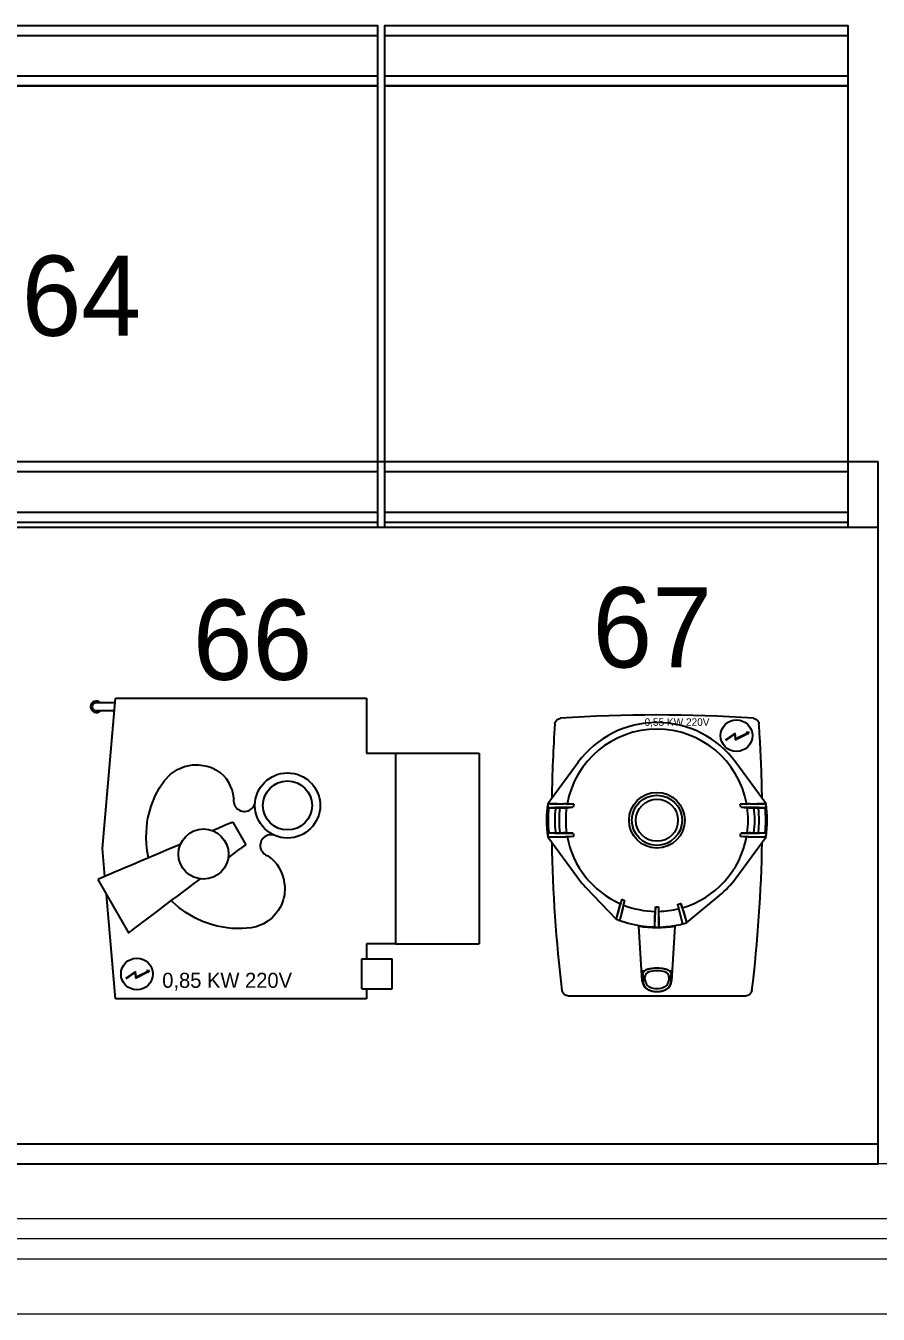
# Model space of a CAD drawing. Header units: millimetres. Extents: x 4980 to 19099, y 3891 to 5773.
# Drawn here: x 17106.9 to 17191.8, y 4445.7 to 4574.2 of the extents above; entities that cross this region are included whole.
import ezdxf

# ---------------------------------------------------------------- set-up
doc = ezdxf.new("R2010")
doc.units = ezdxf.units.MM
doc.linetypes.add('DASHED', pattern=[19.05, 12.7, -6.35])
for name, color, linetype in [('Kıtc-002 Çizgi', 7, 'Continuous'), ('Kıtc-008 Rakam', 1, 'Continuous'), ('Kıtc-011 Elk Tes Yazı 001', 1, 'Continuous'), ('Kıtc-014 Elk Tes İşaretler', 1, 'Continuous')]:
    doc.layers.add(name, color=color, linetype=linetype)
for name, color, linetype, lineweight in [('no3_cam gorunus on', 142, 'Continuous', 18), ('no3_doğrama gorunus', 243, 'Continuous', 0), ('no3_duvar ytong', 101, 'Continuous', 20)]:
    doc.layers.add(name, color=color, linetype=linetype, lineweight=lineweight)
doc.styles.get("Standard").update_dxf_attribs({"font": 'stylu.ttf', "height": 10})

# ---------------------------------------------------------------- blocks, each defined once
blk = doc.blocks.new('A$C4E3860C5')
at = {"layer": 'Kıtc-014 Elk Tes İşaretler', "linetype": 'Continuous', "lineweight": 0}
for p, q in [((2.9, 3.66), (0.96, 2.3)), ((1, 2.21), (2.81, 3.48)), ((2.81, 3.48), (2.9, 2.31)), ((3, 2.49), (2.9, 3.66)), ((2.9, 2.31), (5.24, 3.52)), ((5.18, 3.62), (3, 2.49)), ((5.66, 3.81), (5.09, 3.77)), ((5.09, 3.77), (5.17, 3.64)), ((5.17, 3.64), (5.34, 3.36)), ((5.24, 3.52), (5.19, 3.62)), ((5.34, 3.36), (5.66, 3.81)), ((0.96, 2.3), (1, 2.21))]:
    blk.add_line(p, q, dxfattribs=at)
blk.add_circle((3.16, 3.16), 3.16, dxfattribs=at)
blk = doc.blocks.new('A$C32132308')
at = {"layer": 'Kıtc-002 Çizgi'}
for points in [[(0, 6), (0, 0), (46.2, 0), (46.2, 6), (0, 6)], [(0, 5), (0, 1), (46.2, 1), (46.2, 5), (0, 5)]]:
    blk.add_lwpolyline(points, dxfattribs=at)
blk = doc.blocks.new('A$C5FDC7F02')
at = {"layer": 'Kıtc-002 Çizgi', "color": 254}
blk.add_lwpolyline([(0, 6), (46.2, 6), (46.2, 50), (0, 50)], close=True, dxfattribs=at)
for points in [[(0, 6), (0, 0), (46.2, 0), (46.2, 6), (0, 6)], [(0, 5), (0, 1), (46.2, 1), (46.2, 5), (0, 5)]]:
    blk.add_lwpolyline(points, dxfattribs=at)
blk = doc.blocks.new('A$C4AD05EC5')
at = {"layer": 'Kıtc-002 Çizgi'}
for p, q in [((131.5, 111.5), (0, 111.5)), ((129.5, 50), (0, 50)), ((99.07, 43.5), (99.07, 49.5))]:
    blk.add_line(p, q, dxfattribs=at)
blk.add_lwpolyline([(0, 43.5), (131.5, 43.5), (131.5, 113.5), (0, 113.5)], close=True, dxfattribs=at)
at = {"layer": 'Kıtc-002 Çizgi', "linetype": 'DASHED'}
for points in [[(121.67, 66.68), (105, 66.68, -1), (105, 71.03)], [(105, 62.34), (121.67, 62.34, 1), (121.67, 66.68)]]:
    blk.add_lwpolyline(points, format="xyb", dxfattribs=at)
at = {"layer": 'Kıtc-002 Çizgi', "linetype": 'DASHED', "ltscale": 0.1}
blk.add_lwpolyline([(117.23, 55.03), (116.47, 55.2), (115.58, 55.65), (114.6, 56.29), (113.59, 57.03), (112.57, 57.76), (111.6, 58.4), (110.71, 58.86), (109.95, 59.03), (109.35, 58.86), (108.93, 58.4), (108.67, 57.76), (108.59, 57.03), (108.67, 56.29), (108.93, 55.65), (109.35, 55.2), (109.95, 55.03), (110.71, 55.2), (111.6, 55.65), (112.57, 56.29), (113.59, 57.03), (114.6, 57.76), (115.58, 58.4), (116.47, 58.86), (117.23, 59.03), (117.82, 58.86), (118.25, 58.4), (118.51, 57.76), (118.59, 57.03), (118.51, 56.29), (118.25, 55.65), (117.82, 55.2)], close=True, dxfattribs=at)
at = {"layer": 'Kıtc-002 Çizgi'}
blk.add_lwpolyline([(129.5, 46.5), (129.5, 50), (131.5, 50), (131.5, 46.5)], dxfattribs=at)
blk.add_circle((130.57, 47.21), 0.596, dxfattribs=at)
blk.add_arc((130.5, 47.25), 1.25, 216.8699, 323.1301, dxfattribs=at)
for name, p in [('A$C4E3860C5', (122.32, 70.49)), ('A$C5FDC7F02', (3, 0)), ('A$C32132308', (3, 43.5)), ('A$C5FDC7F02', (49.87, 0)), ('A$C32132308', (49.87, 43.5))]:
    blk.add_blockref(name, p, dxfattribs=at)
at = {"layer": 'Kıtc-011 Elk Tes Yazı 001', "insert": (93.28, 75.77), "char_height": 3.3081, "attachment_point": 1}
blk.add_mtext_dynamic_manual_height_columns('{\\f@Arial Unicode MS|b0|i0|c162|p34;0,3 KW 220V }', width=27.5245, gutter_width=50, heights=[0], dxfattribs=at)
blk = doc.blocks.new('A$C05884D82')
at = {"layer": 'Kıtc-002 Çizgi'}
blk.add_blockref('A$C4AD05EC5', (0, 0), dxfattribs=at)
blk.add_text('***', height=10.139, dxfattribs=at).set_placement((104.83, 61.12))
blk = doc.blocks.new('A$C2E214F40')
for p, q in [((1.19, 15), (2.49, 30)), ((2.49, 30), (27.49, 30)), ((27.49, 30), (27.49, 24.5)), ((2.45, 29.53), (0.57, 29.53)), ((2.38, 28.73), (0.57, 28.73)), ((27.49, 24.5), (30.39, 24.5)), ((30.39, 24.5), (30.39, 5.5)), ((30.39, 24.5), (38.73, 24.5)), ((38.73, 24.5), (38.73, 5.5)), ((8.67, 22.89), (9.35, 23.18)), ((9.35, 23.18), (10.17, 23.34)), ((10.17, 23.34), (10.78, 23.35)), ((10.78, 23.35), (11.62, 23.21)), ((11.62, 23.21), (12.06, 23.06)), ((7.37, 21.76), (7.97, 22.41)), ((7.97, 22.41), (8.67, 22.89)), ((12.06, 23.06), (12.62, 22.77)), ((19.15, 22.51), (19.15, 22.51)), ((19.15, 22.51), (19.15, 22.51)), ((19.43, 22.54), (19.44, 22.54)), ((19.44, 22.54), (19.44, 22.54)), ((19.67, 22.54), (19.68, 22.54)), ((19.68, 22.54), (19.69, 22.54)), ((20.04, 22.52), (20.05, 22.51)), ((20.05, 22.51), (20.06, 22.51)), ((20.41, 22.45), (20.43, 22.44)), ((20.43, 22.44), (20.44, 22.44)), ((20.8, 22.32), (20.82, 22.32)), ((20.82, 22.32), (20.84, 22.31)), ((21.11, 22.18), (21.14, 22.17)), ((21.14, 22.17), (21.16, 22.16)), ((21.39, 22.02), (21.42, 22)), ((21.42, 22), (21.44, 21.99)), ((6.45, 20.25), (6.88, 21.03)), ((6.88, 21.03), (7.37, 21.76)), ((21.69, 21.8), (21.72, 21.79)), ((21.72, 21.79), (21.73, 21.77)), ((22.02, 21.5), (22.04, 21.48)), ((22.04, 21.48), (22.05, 21.46)), ((22.29, 21.16), (22.31, 21.14)), ((22.31, 21.14), (22.33, 21.11)), ((22.49, 20.84), (22.51, 20.81)), ((22.51, 20.81), (22.52, 20.77)), ((6.03, 19.23), (6.45, 20.25)), ((22.64, 20.53), (22.65, 20.49)), ((22.65, 20.49), (22.67, 20.43)), ((22.73, 20.26), (22.75, 20.21)), ((22.75, 20.21), (22.76, 20.16)), ((22.81, 19.95), (22.83, 19.9)), ((22.83, 19.9), (22.83, 19.84)), ((22.86, 19.69), (22.87, 19.62)), ((22.87, 19.62), (22.88, 19.4)), ((22.88, 19.4), (22.88, 19.35)), ((5.64, 17.62), (5.72, 18.03)), ((5.72, 18.03), (6.03, 19.23)), ((22.69, 18.19), (22.68, 18.16)), ((22.7, 18.23), (22.69, 18.19)), ((22.78, 18.48), (22.77, 18.44)), ((22.79, 18.52), (22.78, 18.48)), ((22.85, 18.8), (22.84, 18.76)), ((22.85, 18.86), (22.85, 18.8)), ((22.88, 19.09), (22.87, 19.03)), ((22.88, 19.14), (22.88, 19.09)), ((5.54, 16.09), (5.64, 17.62)), ((12.2, 16.79), (12.16, 16.77)), ((12.77, 17.03), (12.2, 16.79)), ((12.2, 16.79), (12.22, 16.75)), ((13.28, 17.25), (12.77, 17.03)), ((13.74, 17.44), (13.28, 17.25)), ((14.05, 17.57), (13.74, 17.44)), ((14.11, 17.6), (14.05, 17.57)), ((14.16, 17.62), (14.11, 17.6)), ((14.16, 17.62), (15.46, 15.37)), ((21.64, 16.74), (21.61, 16.71)), ((21.66, 16.75), (21.64, 16.74)), ((21.87, 16.93), (21.85, 16.92)), ((21.88, 16.95), (21.87, 16.93)), ((22.14, 17.22), (22.12, 17.2)), ((22.15, 17.24), (22.14, 17.22)), ((22.37, 17.54), (22.36, 17.52)), ((22.39, 17.57), (22.37, 17.54)), ((22.55, 17.85), (22.53, 17.82)), ((22.56, 17.88), (22.55, 17.85)), ((5.57, 15.46), (5.54, 16.09)), ((5.63, 14.75), (5.57, 15.46)), ((20.28, 16.11), (20.28, 16.11)), ((20.28, 16.11), (20.28, 16.11)), ((20.49, 16.16), (20.48, 16.16)), ((20.49, 16.16), (20.49, 16.16)), ((20.79, 16.25), (20.78, 16.25)), ((20.8, 16.26), (20.79, 16.25)), ((21.04, 16.36), (21.03, 16.36)), ((21.05, 16.37), (21.04, 16.36)), ((21.29, 16.5), (21.27, 16.49)), ((21.31, 16.51), (21.29, 16.5)), ((21.48, 16.62), (21.46, 16.61)), ((21.51, 16.64), (21.48, 16.62)), ((1.43, 12.21), (1.19, 15)), ((5.76, 14.05), (5.63, 14.75)), ((6.33, 14.29), (5.72, 14.04)), ((6.98, 14.57), (6.33, 14.29)), ((7.58, 14.83), (6.98, 14.57)), ((8.13, 15.06), (7.58, 14.83)), ((8.7, 15.3), (8.13, 15.06)), ((8.95, 15.41), (8.7, 15.3)), ((13.76, 14.09), (14.25, 14.46)), ((14.25, 14.46), (14.69, 14.79)), ((14.69, 14.79), (15.1, 15.1)), ((15.1, 15.1), (15.36, 15.3)), ((15.36, 15.3), (15.42, 15.34)), ((15.42, 15.34), (15.46, 15.37)), ((3.41, 13.05), (2.83, 12.81)), ((4.18, 13.38), (3.41, 13.05)), ((4.92, 13.7), (4.18, 13.38)), ((5.72, 14.04), (4.92, 13.7)), ((13.73, 14.12), (13.76, 14.09)), ((13.73, 14.07), (13.76, 14.09)), ((0.76, 11.93), (0.72, 11.91)), ((0.72, 11.91), (3.79, 6.58)), ((0.8, 11.95), (0.76, 11.93)), ((1.02, 12.04), (0.8, 11.95)), ((1.26, 12.14), (1.02, 12.04)), ((1.61, 12.29), (1.26, 12.14)), ((1.9, 12.41), (1.61, 12.29)), ((2.39, 12.62), (1.9, 12.41)), ((2.83, 12.81), (2.39, 12.62)), ((10.23, 11.43), (10.72, 11.8)), ((10.72, 11.8), (10.94, 11.96)), ((2.49, 0), (1.59, 10.4)), ((8.66, 10.25), (9.23, 10.68)), ((9.23, 10.68), (9.75, 11.07)), ((9.75, 11.07), (10.23, 11.43)), ((19.31, 10.36), (19.27, 10.14)), ((19.36, 11.09), (19.31, 10.36)), ((19.33, 11.46), (19.36, 11.09)), ((6.79, 8.85), (7.44, 9.33)), ((7.44, 9.33), (8.14, 9.86)), ((8.17, 9.66), (8.05, 9.79)), ((8.14, 9.86), (8.66, 10.25)), ((8.8, 9.11), (8.17, 9.66)), ((9.48, 8.62), (8.8, 9.11)), ((18.87, 9.07), (18.7, 8.8)), ((19.01, 9.36), (18.87, 9.07)), ((19.2, 9.89), (19.01, 9.36)), ((19.27, 10.14), (19.2, 9.89)), ((5.24, 7.68), (5.62, 7.96)), ((5.62, 7.96), (6.13, 8.34)), ((6.13, 8.34), (6.79, 8.85)), ((10.46, 8.04), (9.48, 8.62)), ((11.14, 7.73), (10.46, 8.04)), ((12.05, 7.4), (11.14, 7.73)), ((17.7, 7.77), (17.22, 7.47)), ((18.09, 8.08), (17.7, 7.77)), ((18.51, 8.54), (18.09, 8.08)), ((18.7, 8.8), (18.51, 8.54)), ((3.79, 6.58), (3.8, 6.59)), ((3.8, 6.59), (3.83, 6.61)), ((3.83, 6.61), (3.87, 6.64)), ((3.87, 6.64), (4.06, 6.78)), ((4.06, 6.78), (4.26, 6.94)), ((4.26, 6.94), (4.57, 7.17)), ((4.57, 7.17), (4.82, 7.36)), ((4.82, 7.36), (5.24, 7.68)), ((12.63, 7.24), (12.05, 7.4)), ((13.41, 7.1), (12.63, 7.24)), ((14.03, 7.02), (13.41, 7.1)), ((14.49, 7), (14.03, 7.02)), ((15.09, 7), (14.49, 7)), ((16.01, 7.07), (15.09, 7)), ((16.51, 7.18), (16.01, 7.07)), ((17.22, 7.47), (16.51, 7.18)), ((27.49, 5.5), (27.49, 4)), ((30.39, 5.5), (27.49, 5.5)), ((30.39, 5.5), (38.73, 5.5)), ((27.04, 3.92), (27.04, 4)), ((27.04, 4), (30.04, 4)), ((27.04, 3.63), (27.04, 3.92)), ((30.04, 3.92), (30.04, 4)), ((30.04, 3.63), (30.04, 3.92)), ((27.04, 3.2), (27.04, 3.63)), ((27.04, 1), (27.04, 3.2)), ((30.04, 3.2), (30.04, 3.63)), ((30.04, 1), (30.04, 3.2)), ((27.04, 1), (30.04, 1)), ((27.49, 1), (27.49, 0)), ((26.86, 0), (2.49, 0)), ((27.49, 0), (26.86, 0))]:
    blk.add_line(p, q)
for centre, radius in [((19.63, 19.29), 3.25), ((19.63, 19.29), 2.45), ((11.25, 14.44), 2.5)]:
    blk.add_circle(centre, radius)
for centre, radius, start, end in [((0.57, 29.13), 0.572, 44.3509, 315.6625), ((0.57, 29.13), 0.399, 90, 270), ((10.56, 19.66), 3.74, 5.4417, 56.6034), ((15.33, 19.77), 1.08, 167.0056, 350.5611), ((17.99, 15.29), 1.08, 70.1743, 254.4042), ((15.61, 11.15), 3.74, 4.8065, 55.9682)]:
    blk.add_arc(centre, radius, start, end)
at = {"layer": 'Kıtc-002 Çizgi', "color": 1}
for p, q in [((4.49, 2.74), (3.51, 2.05)), ((3.54, 2.01), (4.44, 2.64)), ((4.44, 2.64), (4.49, 2.06)), ((4.53, 2.15), (4.49, 2.74)), ((4.49, 2.06), (5.65, 2.66)), ((5.63, 2.71), (4.53, 2.15)), ((5.87, 2.81), (5.58, 2.79)), ((5.58, 2.79), (5.62, 2.72)), ((5.62, 2.72), (5.7, 2.59)), ((5.65, 2.66), (5.63, 2.72)), ((5.87, 2.81), (5.7, 2.59))]:
    blk.add_line(p, q, dxfattribs=at)
blk.add_circle((4.61, 2.48), 1.58, dxfattribs=at)
blk.add_text('0,85 KW 220V', height=1.5, dxfattribs=at).set_placement((7.14, 1.1))
blk = doc.blocks.new('A$C3C1727CC')
at = {"linetype": 'Continuous'}
for p, q in [((84.22, 40.59), (81.21, 36.48)), ((102.96, 36.48), (99.95, 40.59)), ((81.23, 36.08), (81.19, 36.08)), ((81.21, 36.48), (81.28, 36.48)), ((81.91, 36.09), (81.23, 36.08)), ((81.31, 36.08), (82.73, 36.08)), ((81.4, 36.48), (82.8, 36.48)), ((82.41, 36.1), (81.91, 36.09)), ((83.69, 36.13), (82.41, 36.1)), ((82.94, 36.08), (83.07, 36.1)), ((83, 36.47), (83.13, 36.45)), ((83.74, 36.13), (83.69, 36.13)), ((83.79, 36.43), (83.75, 36.43)), ((100.42, 36.43), (100.38, 36.43)), ((100.48, 36.13), (100.43, 36.13)), ((102.26, 36.09), (100.48, 36.13)), ((101.04, 36.45), (101.17, 36.47)), ((101.1, 36.1), (101.23, 36.08)), ((101.37, 36.48), (102.77, 36.48)), ((101.44, 36.08), (102.86, 36.08)), ((102.94, 36.08), (102.26, 36.09)), ((102.89, 36.48), (102.96, 36.48)), ((102.98, 36.08), (102.94, 36.08)), ((81.19, 33.58), (81.23, 33.58)), ((81.23, 33.58), (81.91, 33.56)), ((81.31, 33.58), (82.73, 33.58)), ((81.91, 33.56), (83.74, 33.53)), ((83.07, 33.55), (82.94, 33.57)), ((100.43, 33.53), (100.48, 33.53)), ((100.48, 33.53), (101.75, 33.55)), ((101.23, 33.57), (101.1, 33.55)), ((101.44, 33.58), (102.86, 33.58)), ((101.75, 33.55), (102.26, 33.56)), ((102.26, 33.56), (102.94, 33.58)), ((102.94, 33.58), (102.98, 33.58)), ((81.21, 33.18), (84.22, 29.07)), ((81.21, 33.18), (81.28, 33.18)), ((81.4, 33.18), (82.8, 33.18)), ((83.13, 33.2), (83, 33.18)), ((83.75, 33.23), (83.79, 33.23)), ((99.95, 29.07), (102.96, 33.18)), ((100.38, 33.23), (100.42, 33.23)), ((101.17, 33.18), (101.04, 33.2)), ((101.37, 33.18), (102.77, 33.18)), ((102.89, 33.18), (102.96, 33.18)), ((85.04, 28.09), (88, 24.99)), ((95.03, 24.6), (98.32, 27.33)), ((88.32, 26.18), (88.05, 25.16)), ((88.43, 26.49), (88.37, 26.37)), ((88.59, 25.72), (88.39, 24.9)), ((88.69, 26.02), (88.41, 24.99)), ((88.86, 26.83), (88.59, 25.72)), ((88.74, 26.22), (88.75, 26.35)), ((91.88, 24.24), (91.93, 26.21)), ((91.91, 25.72), (91.89, 25.59)), ((92.24, 26.21), (92.28, 24.24)), ((92.28, 25.59), (92.26, 25.72)), ((94.63, 24.56), (94.17, 26.46)), ((94.27, 25.99), (94.28, 25.86)), ((94.47, 26.54), (95.02, 24.66)), ((94.67, 25.96), (94.61, 26.08)), ((94.72, 25.77), (94.99, 24.76)), ((88, 24.99), (88.02, 25.05)), ((91.88, 24.33), (91.88, 25.4)), ((92.28, 24.33), (92.28, 25.4)), ((94.33, 25.66), (94.61, 24.64)), ((94.63, 24.56), (94.64, 24.52)), ((94.65, 24.49), (95.03, 24.59)), ((95.02, 24.66), (95.03, 24.59)), ((90.62, 18.79), (90.28, 24.28)), ((91.88, 24.18), (91.88, 24.24)), ((91.88, 24.18), (92.28, 24.18)), ((92.28, 24.18), (92.28, 24.24)), ((93.55, 18.79), (93.89, 24.28)), ((90.68, 19.08), (90.7, 18.74)), ((90.91, 18.88), (90.89, 19.19)), ((93.28, 19.19), (93.26, 18.88)), ((93.47, 18.74), (93.49, 19.08)), ((83.21, 17.33), (100.96, 17.33)), ((91.15, 17.98), (91.18, 17.97)), ((92.99, 17.97), (93.02, 17.98))]:
    blk.add_line(p, q, dxfattribs=at)
for points in [[(81.92, 44.44), (81.95, 44.61), (82.03, 44.76), (82.15, 44.88), (82.31, 44.96), (82.47, 45)], [(101.7, 45), (101.86, 44.96), (102.02, 44.88), (102.14, 44.76), (102.22, 44.61), (102.25, 44.44)], [(83.75, 36.43), (82.96, 36.44), (82.14, 36.46), (81.28, 36.48)], [(82.73, 36.08), (82.79, 36.08), (82.85, 36.08), (82.89, 36.08), (82.92, 36.08), (82.94, 36.08)], [(83, 36.47), (82.98, 36.48), (82.95, 36.48), (82.91, 36.48), (82.86, 36.48), (82.8, 36.48)], [(83.07, 36.1), (83.08, 36.1), (83.09, 36.1)], [(83.09, 36.1), (83.21, 36.11), (83.41, 36.12), (83.69, 36.13)], [(83.14, 36.45), (83.13, 36.45), (83.13, 36.45)], [(83.75, 36.43), (83.46, 36.43), (83.26, 36.44), (83.14, 36.45)], [(102.89, 36.48), (102.03, 36.46), (101.21, 36.44), (100.42, 36.43)], [(100.48, 36.13), (100.76, 36.12), (100.96, 36.11), (101.08, 36.1)], [(101.04, 36.45), (101.04, 36.45), (101.03, 36.45)], [(101.08, 36.1), (101.09, 36.1), (101.1, 36.1)], [(101.37, 36.48), (101.31, 36.48), (101.26, 36.48), (101.22, 36.48), (101.19, 36.48), (101.17, 36.47)], [(101.23, 36.08), (101.25, 36.08), (101.28, 36.08), (101.32, 36.08), (101.38, 36.08), (101.44, 36.08)], [(82.94, 33.57), (82.92, 33.58), (82.89, 33.58), (82.85, 33.58), (82.79, 33.58), (82.73, 33.58)], [(83.09, 33.55), (83.08, 33.55), (83.07, 33.55)], [(83.69, 33.53), (83.41, 33.53), (83.21, 33.54), (83.09, 33.55)], [(101.08, 33.55), (100.96, 33.54), (100.76, 33.53), (100.48, 33.53)], [(101.1, 33.55), (101.09, 33.55), (101.08, 33.55)], [(101.44, 33.58), (101.38, 33.58), (101.32, 33.58), (101.28, 33.58), (101.25, 33.58), (101.23, 33.57)], [(81.28, 33.18), (82.14, 33.19), (82.96, 33.21), (83.75, 33.23)], [(82.8, 33.18), (82.86, 33.18), (82.91, 33.18), (82.95, 33.18), (82.98, 33.18), (83, 33.18)], [(83.13, 33.2), (83.13, 33.2), (83.14, 33.2)], [(83.14, 33.2), (83.26, 33.21), (83.46, 33.22), (83.75, 33.23)], [(100.42, 33.23), (100.71, 33.22), (100.91, 33.21), (101.03, 33.2)], [(100.42, 33.23), (101.21, 33.21), (102.03, 33.19), (102.89, 33.18)], [(101.03, 33.2), (101.04, 33.2), (101.04, 33.2)], [(101.17, 33.18), (101.19, 33.18), (101.22, 33.18), (101.26, 33.18), (101.31, 33.18), (101.37, 33.18)], [(88.57, 26.95), (88.39, 26.34), (88.21, 25.7), (88.02, 25.05)], [(88.37, 26.37), (88.37, 26.36), (88.36, 26.33), (88.35, 26.29), (88.33, 26.24), (88.32, 26.18)], [(88.57, 26.95), (88.51, 26.75), (88.46, 26.59), (88.43, 26.5)], [(88.43, 26.5), (88.43, 26.5), (88.43, 26.49)], [(88.69, 26.02), (88.71, 26.08), (88.72, 26.13), (88.73, 26.18), (88.74, 26.21), (88.74, 26.22)], [(88.75, 26.37), (88.77, 26.47), (88.81, 26.62), (88.86, 26.83)], [(88.75, 26.35), (88.75, 26.36), (88.75, 26.37)], [(91.93, 26.21), (91.93, 25.99), (91.92, 25.84), (91.91, 25.74)], [(91.91, 25.74), (91.91, 25.73), (91.91, 25.72)], [(92.26, 25.72), (92.26, 25.73), (92.26, 25.74)], [(94.27, 26), (94.27, 26), (94.27, 25.99)], [(94.28, 25.86), (94.29, 25.84), (94.29, 25.82), (94.3, 25.77), (94.32, 25.72), (94.33, 25.66)], [(94.6, 26.09), (94.57, 26.18), (94.53, 26.33), (94.47, 26.54)], [(94.61, 26.08), (94.61, 26.09), (94.6, 26.09)], [(94.72, 25.77), (94.7, 25.83), (94.69, 25.88), (94.68, 25.92), (94.67, 25.95), (94.67, 25.96)], [(91.89, 25.59), (91.89, 25.58), (91.89, 25.55), (91.89, 25.51), (91.89, 25.45), (91.88, 25.4)], [(92.28, 25.4), (92.28, 25.45), (92.28, 25.51), (92.28, 25.55), (92.28, 25.58), (92.28, 25.59)], [(90.64, 19.79), (90.61, 19.79), (90.6, 19.79), (90.58, 19.79), (90.57, 19.8), (90.56, 19.8), (90.56, 19.8)], [(90.66, 19.41), (90.64, 19.41), (90.62, 19.41), (90.6, 19.42), (90.59, 19.42), (90.58, 19.43), (90.58, 19.44)], [(90.82, 19.79), (90.73, 19.79), (90.64, 19.79)], [(90.66, 19.41), (90.67, 19.44), (90.67, 19.47), (90.68, 19.5), (90.69, 19.53), (90.7, 19.56), (90.71, 19.59), (90.72, 19.61), (90.73, 19.64), (90.74, 19.67), (90.76, 19.69), (90.77, 19.72), (90.79, 19.74), (90.81, 19.76), (90.82, 19.79)], [(90.66, 19.41), (90.67, 19.38), (90.68, 19.36), (90.69, 19.33), (90.69, 19.31), (90.7, 19.29), (90.71, 19.27), (90.71, 19.26), (90.72, 19.24), (90.72, 19.23), (90.72, 19.22), (90.72, 19.21), (90.72, 19.2), (90.72, 19.19), (90.72, 19.18), (90.72, 19.17), (90.72, 19.17), (90.72, 19.16), (90.72, 19.16), (90.72, 19.15), (90.72, 19.14), (90.71, 19.14)], [(90.82, 19.79), (90.84, 19.81), (90.86, 19.83), (90.88, 19.84), (90.9, 19.86), (90.93, 19.88), (90.95, 19.89), (90.97, 19.91), (91, 19.92), (91.02, 19.94), (91.04, 19.95), (91.07, 19.96), (91.1, 19.97), (91.12, 19.98), (91.15, 19.99)], [(91.15, 19.99), (91.2, 20), (91.25, 20.01), (91.3, 20.02), (91.37, 20.04), (91.44, 20.05), (91.53, 20.06), (91.61, 20.07), (91.69, 20.08), (91.78, 20.09), (91.86, 20.1), (91.94, 20.1), (92.02, 20.1), (92.11, 20.1), (92.19, 20.1), (92.27, 20.1), (92.36, 20.09), (92.44, 20.09), (92.52, 20.08), (92.61, 20.07), (92.69, 20.06), (92.77, 20.04), (92.85, 20.02), (92.94, 20.01), (93.02, 19.99)], [(93.02, 19.99), (93.05, 19.98), (93.07, 19.97), (93.1, 19.96), (93.12, 19.95), (93.15, 19.93), (93.17, 19.92), (93.2, 19.91), (93.22, 19.89), (93.24, 19.88), (93.26, 19.86), (93.28, 19.84), (93.3, 19.82), (93.32, 19.81), (93.34, 19.79)], [(93.34, 19.79), (93.36, 19.76), (93.38, 19.74), (93.39, 19.71), (93.41, 19.69), (93.42, 19.66), (93.44, 19.63), (93.45, 19.61), (93.46, 19.58), (93.47, 19.55), (93.48, 19.52), (93.49, 19.49), (93.5, 19.46), (93.5, 19.43), (93.51, 19.4)], [(93.53, 19.79), (93.44, 19.79), (93.34, 19.79)], [(93.46, 19.14), (93.45, 19.14), (93.45, 19.15), (93.45, 19.15), (93.45, 19.16), (93.45, 19.17), (93.45, 19.17), (93.45, 19.18), (93.45, 19.19), (93.45, 19.2), (93.45, 19.21), (93.45, 19.22), (93.45, 19.23), (93.45, 19.24), (93.46, 19.25), (93.46, 19.27), (93.47, 19.28), (93.47, 19.3), (93.48, 19.32), (93.49, 19.35), (93.51, 19.4)], [(93.51, 19.4), (93.53, 19.4), (93.55, 19.4), (93.57, 19.4), (93.58, 19.41), (93.59, 19.42), (93.59, 19.42)], [(93.53, 19.79), (93.55, 19.79), (93.57, 19.79), (93.59, 19.79), (93.6, 19.8), (93.61, 19.8), (93.61, 19.8)], [(90.68, 19.08), (90.66, 19.08), (90.64, 19.09), (90.62, 19.09), (90.61, 19.1), (90.6, 19.11), (90.6, 19.12)], [(90.71, 19.14), (90.71, 19.13), (90.7, 19.12), (90.7, 19.11), (90.69, 19.1), (90.69, 19.09), (90.68, 19.09), (90.68, 19.08)], [(90.7, 18.74), (90.7, 18.7), (90.71, 18.66), (90.71, 18.63), (90.72, 18.59), (90.73, 18.55), (90.74, 18.52), (90.75, 18.48), (90.76, 18.45), (90.78, 18.41), (90.8, 18.37), (90.81, 18.34), (90.83, 18.31), (90.85, 18.27), (90.88, 18.24), (90.9, 18.21), (90.92, 18.18), (90.95, 18.15), (90.98, 18.12), (91.01, 18.09), (91.04, 18.07), (91.07, 18.04), (91.1, 18.02), (91.13, 18), (91.15, 17.98)], [(93.02, 17.98), (93.04, 18), (93.07, 18.02), (93.1, 18.04), (93.13, 18.07), (93.16, 18.09), (93.19, 18.12), (93.22, 18.15), (93.25, 18.18), (93.27, 18.21), (93.29, 18.24), (93.32, 18.27), (93.34, 18.31), (93.36, 18.34), (93.37, 18.37), (93.39, 18.41), (93.41, 18.45), (93.42, 18.48), (93.43, 18.52), (93.44, 18.55), (93.45, 18.59), (93.46, 18.63), (93.46, 18.66), (93.47, 18.7), (93.47, 18.74)], [(93.49, 19.08), (93.48, 19.09), (93.48, 19.1), (93.47, 19.1), (93.47, 19.11), (93.46, 19.12), (93.46, 19.14)], [(93.49, 19.08), (93.51, 19.08), (93.53, 19.09), (93.55, 19.09), (93.56, 19.1), (93.57, 19.11), (93.57, 19.12)], [(83.21, 17.33), (83.04, 17.35), (82.88, 17.43), (82.76, 17.54), (82.66, 17.69), (82.62, 17.85)], [(91.18, 17.97), (91.17, 17.97), (91.16, 17.97), (91.15, 17.97)], [(91.18, 17.97), (91.25, 17.93), (91.31, 17.9), (91.37, 17.88), (91.44, 17.85), (91.51, 17.83), (91.57, 17.81), (91.62, 17.8), (91.67, 17.78), (91.71, 17.78), (91.75, 17.77), (91.78, 17.76), (91.81, 17.76), (91.84, 17.75), (91.87, 17.75), (91.9, 17.75), (91.92, 17.74), (91.94, 17.74), (91.96, 17.74), (91.98, 17.74), (92, 17.74), (92.01, 17.74), (92.03, 17.74), (92.04, 17.74), (92.05, 17.74), (92.07, 17.74), (92.08, 17.74), (92.09, 17.74), (92.1, 17.74), (92.12, 17.74), (92.13, 17.74), (92.14, 17.74), (92.16, 17.74), (92.17, 17.74), (92.19, 17.74), (92.21, 17.74), (92.23, 17.74), (92.25, 17.74), (92.27, 17.75), (92.3, 17.75), (92.33, 17.75), (92.36, 17.76), (92.39, 17.76), (92.42, 17.77), (92.46, 17.78), (92.5, 17.78), (92.55, 17.8), (92.6, 17.81), (92.66, 17.83), (92.73, 17.85), (92.79, 17.88), (92.86, 17.9), (92.92, 17.93), (92.99, 17.97)], [(92.99, 17.97), (93, 17.97), (93.01, 17.97), (93.02, 17.97)], [(101.55, 17.85), (101.51, 17.69), (101.41, 17.54), (101.29, 17.43), (101.13, 17.35), (100.96, 17.33)]]:
    blk.add_lwpolyline(points, dxfattribs=at)
for radius in [2.78, 2.5, 2.1]:
    blk.add_circle((92.08, 34.83), radius, dxfattribs=at)
for centre, radius, start, end in [((92.08, -94.67), 140, 86.0628, 93.9372), ((221.58, 34.83), 140, 176.0624, 179.0909), ((92.08, 34.83), 9.09, 10.2815, 169.7185), ((92.08, 34.83), 9.75, 36.2071, 143.7929), ((-37.42, 34.83), 140, 3.2495, 3.9372), ((-37.42, 34.83), 140, 0.9087, 3.2495), ((92.08, 34.83), 11, 171.3731, 188.6269), ((92.08, 34.83), 10.97, 171.3503, 173.4578), ((92.08, 34.83), 10.85, 173.3844, 186.6156), ((92.08, 34.83), 10.18, 173.4457, 186.5543), ((82.08, 35.98), 0.1, 90, 173.4457), ((92.08, 34.83), 9.75, 172.6341, 187.3659), ((92.08, 34.83), 9.09, 171.9206, 188.0794), ((92.08, 34.83), 8.45, 169.085, 171.1499), ((92.08, 34.83), 8.45, 8.8497, 10.9146), ((92.08, 34.83), 9.09, 351.9206, 8.0794), ((92.08, 34.83), 9.75, 352.6341, 7.3659), ((102.09, 35.98), 0.1, 6.5543, 90), ((92.08, 34.83), 10.18, 353.4457, 6.5543), ((92.08, 34.83), 10.85, 353.3844, 6.6156), ((92.08, 34.83), 10.97, 6.5422, 8.6497), ((92.08, 34.83), 11, 351.3731, 8.6269), ((92.08, 34.83), 10.97, 186.5422, 188.6497), ((82.08, 33.68), 0.1, 186.5543, 270), ((92.08, 34.83), 8.45, 188.8501, 190.915), ((92.08, 34.83), 8.45, 349.0854, 351.1503), ((102.09, 33.68), 0.1, 270, 353.4457), ((92.08, 34.83), 10.97, 351.3503, 353.4578), ((221.58, 34.83), 140, 180.9045, 186.9632), ((92.08, 34.83), 9.09, 190.2815, 246.3162), ((92.08, 34.83), 9.09, 286.0869, 349.7185), ((-37.42, 34.83), 140, 353.0364, 359.0951), ((92.08, 34.83), 9.75, 216.2071, 223.7221), ((92.08, 34.83), 9.75, 309.7242, 323.7929), ((92.08, 34.83), 8.62, 245.9673, 248.0299), ((92.08, 34.83), 9.09, 248.5092, 268.9131), ((92.08, 34.83), 8.62, 268.9787, 271.0213), ((92.08, 34.83), 9.09, 271.0869, 283.9131), ((92.08, 34.83), 8.63, 283.9786, 286.0214), ((92.08, 34.83), 10.65, 247.4463, 275), ((92.08, 34.83), 10.65, 275, 283.9241), ((92.08, 34.83), 10.7, 260.2631, 279.7369), ((91.39, 19.22), 0.5, 104.8489, 183.5763), ((92.08, 16.61), 3.2, 75.1505, 104.8495), ((92.78, 19.22), 0.5, 356.4237, 75.1511), ((91.62, 18.85), 1, 183.5763, 242.0659), ((91.81, 18.93), 0.9, 183.5763, 218.1695), ((91.62, 18.85), 0.7, 222.9802, 242.0659), ((92.08, 19.74), 1.7, 242.0659, 297.9341), ((92.55, 18.85), 0.7, 297.9341, 317.0198), ((92.55, 18.85), 1, 297.9341, 356.4237), ((92.36, 18.93), 0.9, 321.8305, 356.4237), ((92.08, 19.74), 2, 242.0659, 297.9341)]:
    blk.add_arc(centre, radius, start, end, dxfattribs=at)
at = {"layer": 'Kıtc-002 Çizgi', "color": 1}
for p, q in [((99.89, 43.52, 10.3), (98.91, 42.84, 10.3)), ((98.94, 42.8, 10.3), (99.84, 43.43, 10.3)), ((99.84, 43.43, 10.3), (99.89, 42.85, 10.3)), ((99.94, 42.94, 10.3), (99.89, 43.52, 10.3)), ((99.89, 42.85, 10.3), (101.06, 43.45, 10.3)), ((101.03, 43.5, 10.3), (99.94, 42.94, 10.3)), ((101.27, 43.6, 10.3), (100.98, 43.58, 10.3)), ((100.98, 43.58, 10.3), (101.02, 43.51, 10.3)), ((101.02, 43.51, 10.3), (101.11, 43.37, 10.3)), ((101.06, 43.45, 10.3), (101.03, 43.5, 10.3)), ((101.27, 43.6, 10.3), (101.11, 43.37, 10.3))]:
    blk.add_line(p, q, dxfattribs=at)
blk.add_circle((100.01, 43.27, 10.3), 1.58, dxfattribs=at)
blk.add_text('0,55 KW 220V', height=0.75, dxfattribs=at).set_placement((90.85, 44.25))

msp = doc.modelspace()

# ---------------------------------------------------------------- linework, layer by layer
at = {"layer": 'no3_cam gorunus on'}
msp.add_lwpolyline([(17241.8, 4453.16), (17026.97, 4453.16)], dxfattribs=at)
at = {"layer": 'no3_doğrama gorunus'}
for points in [[(17241.8, 4455.16), (17026.97, 4455.16)], [(17241.8, 4451.16), (17026.97, 4451.16)]]:
    msp.add_lwpolyline(points, dxfattribs=at)
at = {"layer": 'no3_duvar ytong'}
for p, q in [((17532.58, 4460.66), (16427.01, 4460.66)), ((17532.58, 4445.66), (16412.01, 4445.66))]:
    msp.add_line(p, q, dxfattribs=at)

# ---------------------------------------------------------------- block references
at = {"layer": 'Kıtc-002 Çizgi', "rotation": 180}
msp.add_blockref('A$C05884D82', (17191.8, 4574.16), dxfattribs=at)
at = {"layer": 'Kıtc-002 Çizgi', "lineweight": -2}
for name, p in [('A$C2E214F40', (17113.31, 4477.11)), ('A$C3C1727CC', (17077.67, 4460.09))]:
    msp.add_blockref(name, p, dxfattribs=at)

# ---------------------------------------------------------------- texts
at = {"layer": 'Kıtc-008 Rakam', "color": 1}
for s, p in [('64', (17106.44, 4543.24)), ('67', (17163.33, 4510.16, -6.4)), ('66', (17123.5, 4508.93))]:
    msp.add_text(s, height=8, dxfattribs=at).set_placement(p)

doc.saveas('drawing.dxf')
